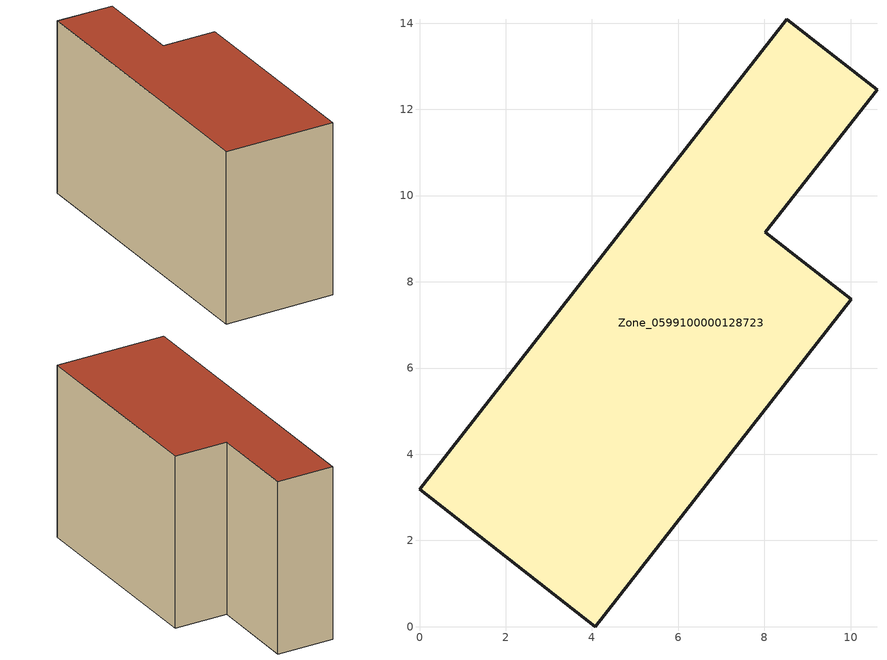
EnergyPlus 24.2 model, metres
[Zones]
Zone_0599100000128723
 floor ground (C_G): 0,3.19 8.52,14.09 10.61,12.45 8.02,9.15 10.01,7.59 4.08,0 z4.02
 wall outside (C_F): 4.08,0 10.01,7.59 8.02,9.15 10.61,12.45 8.52,14.09 0,3.19 4.08,0 z4.02:12.14
 roof outside (C_R): 8.52,14.09 0,3.19 4.08,0 10.01,7.59 8.02,9.15 10.61,12.45 z12.14
[BUILDING]
Pand.0599100000128723: North Axis=0; Terrain=City; Loads Convergence Tolerance Value=0.04; Temperature Convergence Tolerance Value=0.4; Solar Distribution=FullExterior; Maximum Number of Warmup Days=25; Minimum Number of Warmup Days=1
[Site:Location]
Rotterdam.The.Hague.AP_ZH_NLD Design_Conditions: Latitude=51.96; Longitude=4.45; Time Zone=1; Elevation=-4.5
[SITE:GROUNDTEMPERATURE:BUILDINGSURFACE]
18, 18, 18, 18, 18, 18, 18, 18, 18, 18, 18, 18
[MATERIAL] Thermal Absorptance=0.9; Solar Absorptance=0.7; Visible Absorptance=0.7
Name | Roughness | Thickness | Conductivity | Density | Specific Heat
G.TI.1975-1991 | MediumSmooth | 0.15 | 0.288461 | 540 | 1210
F.TI.1975-1991 | Rough | 0.3 | 0.230769 | 1920 | 840
R.TI.1975-1991 | MediumRough | 0.2 | 0.153846 | 1500 | 1000
[CONSTRUCTION]
C_G: G.TI.1975-1991
C_F: F.TI.1975-1991
C_R: R.TI.1975-1991
[ZONE]
Zone_0599100000128723: Type=1; Multiplier=1; Ceiling Height=Autocalculate; Volume=Autocalculate; Floor Area=autocalculate; Part of Total Floor Area=Yes
[ZONEINFILTRATION:DESIGNFLOWRATE]
Infil_Zone_0599100000128723: Zone or ZoneList or Space or SpaceList=Zone_0599100000128723; Schedule=AlwaysOn; Design Flow Rate Calculation Method=Flow/Area; Flow Rate per Floor Area=0.003; Constant Term Coefficient=1; Temperature Term Coefficient=0; Velocity Term Coefficient=0; Velocity Squared Term Coefficient=0
[HVACTEMPLATE:ZONE:IDEALLOADSAIRSYSTEM]
Zone_0599100000128723: Maximum Heating Supply Air Temperature=50; Minimum Cooling Supply Air Temperature=13; Maximum Heating Supply Air Humidity Ratio=0.0156; Minimum Cooling Supply Air Humidity Ratio=0.0077; Heating Limit=NoLimit; Cooling Limit=NoLimit; Dehumidification Control Type=ConstantSensibleHeatRatio; Cooling Sensible Heat Ratio=0.7; Dehumidification Setpoint=60; Humidification Control Type=None; Humidification Setpoint=30; Outdoor Air Method=None; Outdoor Air Flow Rate per Person=0.00944; Outdoor Air Flow Rate per Zone Floor Area=0; Outdoor Air Flow Rate per Zone=0; Demand Controlled Ventilation Type=None; Outdoor Air Economizer Type=NoEconomizer; Heat Recovery Type=None; Sensible Heat Recovery Effectiveness=0.7; Latent Heat Recovery Effectiveness=0.65
[ZONECONTROL:THERMOSTAT]
ThermostatControl_Zone_0599100000128723: Zone or ZoneList=Zone_0599100000128723; Control Type Schedule=DualSetpointControlType; Control 1=Thermostat_Zone_0599100000128723; Temperature Difference Between Cutout And Setpoint=0
[THERMOSTATSETPOINT:DUALSETPOINT]
Thermostat_Zone_0599100000128723: Heating Setpoint Temperature Schedule=HeatingSetpoint_Zone_0599100000128723; Cooling Setpoint Temperature Schedule=CoolingSetpoint_Zone_0599100000128723
[SCHEDULE:COMPACT]
HeatingSetpoint_Zone_0599100000128723: Through: 12/31, For: AllDays, Until: 24:00, 21
CoolingSetpoint_Zone_0599100000128723: Through: 12/31, For: AllDays, Until: 24:00, 24
DualSetpointControlType: Through: 12/31, For: AllDays, Until: 24:00, 4
AlwaysOn: Through: 12/31, For: AllDays, Until: 24:00, 1
